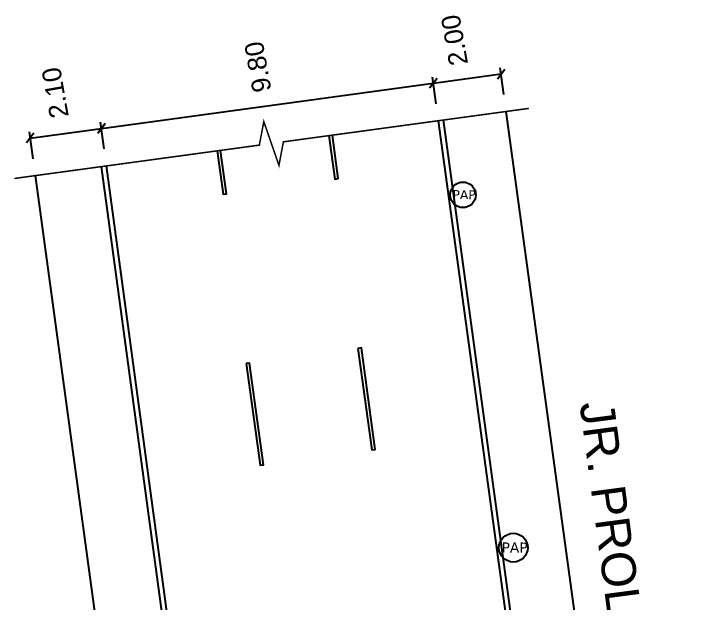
# Model space of a CAD drawing. Header units: millimetres. Extents: x -505 to 8538, y 111 to 6031.
# Drawn here: x 8482.83 to 8502.63, y 5668.92 to 5686.18 of the extents above; entities that cross this region are included whole.
import ezdxf
from ezdxf.enums import TextEntityAlignment as Align

# ---------------------------------------------------------------- set-up
doc = ezdxf.new("R2010")
doc.units = ezdxf.units.MM
doc.linetypes.add('ACAD_ISO02W100', pattern=[15, 12, -3])
for name, color, linetype in [('Cajas de Paso', 252, 'Continuous'), ('COTAS', 5, 'Continuous'), ('ESTRUCTURA_LA VICTORIA', 8, 'Continuous'), ('POSTES', 7, 'Continuous'), ('SEÑAL HORIZOTAL', 10, 'Continuous')]:
    doc.layers.add(name, color=color, linetype=linetype)
doc.layers.add('SEÑALIZACION HORIZONTAL PROPUESTA', color=4, linetype='Continuous', lineweight=5)
doc.layers.add('TEXTO', color=1, linetype='Continuous', lineweight=9)
doc.styles.add('ARIAL', font='arial.ttf')
doc.styles.get("Standard").update_dxf_attribs({"font": 'arial.ttf'})
doc.dimstyles.new('YHONPIERRE', dxfattribs={"dimtxt": 0.55, "dimasz": 0.25, "dimexe": 0.18, "dimexo": 0.5, "dimgap": 0.4, "dimtad": 2, "dimtih": 1, "dimtoh": 1, "dimzin": 0, "dimdsep": 46, "dimtxsty": 'Standard', "dimblk": 'OBLIQUE', "dimcen": 0.09, "dimclrt": 5, "dimadec": 0, "dimazin": 0, "dimtfac": 1, "dimtix": 1, "dimtofl": 0, "dimtmove": 2, "dimatfit": 3, "dimfxl": 1, "dimtfillclr": 5, "dimtolj": 1, "dimtzin": 0, "dimarcsym": 0})

# ---------------------------------------------------------------- blocks, each defined once
blk = doc.blocks.new('PAP')
at = {"layer": 'POSTES', "color": 5}
blk.add_circle((0, 0), 0.25, dxfattribs=at)
at = {"layer": 'POSTES', "color": 5, "insert": (-0.205, 0.091), "char_height": 0.175, "width": 0.73291, "attachment_point": 1}
blk.add_mtext('{\\fVerdana|b0|i0|c0|p34;PAP}', dxfattribs=at)
blk = doc.blocks.new('*U213')
at = {"linetype": 'ACAD_ISO02W100', "ltscale": 0.1, "const_width": 0.0443}
blk.add_lwpolyline([(7.256, 2.266), (0.339, 0.106), (0.325, -0.595), (-0.325, 0.595), (-0.339, -0.106), (-7.242, -2.261)], dxfattribs=at)
blk = doc.blocks.new('_Oblique')
at = {"color": 0, "linetype": 'ByBlock', "lineweight": -2}
blk.add_line((-0.5, -0.5), (0.5, 0.5), dxfattribs=at)
blk = doc.blocks.new('*D245')
at = {"layer": 'COTAS', "color": 0, "lineweight": -2, "transparency": 16777216}
for p, q in [((8495.191, 5683.54), (8495.085, 5684.32)), ((8485.398, 5682.819), (8495.109, 5684.142)), ((8485.48, 5682.217), (8485.374, 5682.997))]:
    blk.add_line(p, q, dxfattribs=at)
at = {"layer": 'Defpoints', "color": 0, "transparency": 16777216}
for p in [(8495.109, 5684.142), (8495.259, 5683.044), (8485.547, 5681.721)]:
    blk.add_point(p, dxfattribs=at)
at = {"layer": 'COTAS', "color": 0, "lineweight": -2, "transparency": 16777216, "xscale": 0.25, "yscale": 0.25, "zscale": 0.25}
for p, rotation in [((8495.109, 5684.142), 7.756982597401348), ((8485.398, 5682.819), 187.7569825974014)]:
    blk.add_blockref('_Oblique', p, dxfattribs=dict(at, rotation=rotation))
at = {"layer": 'COTAS', "transparency": 16777216, "insert": (8489.978, 5684.617), "char_height": 0.55, "attachment_point": 5, "rotation": 100}
blk.add_mtext('\\A1;9.80', dxfattribs=at)
blk = doc.blocks.new('*D246')
at = {"layer": 'COTAS', "color": 0, "lineweight": -2, "transparency": 16777216}
for p, q in [((8497.175, 5683.81), (8497.069, 5684.59)), ((8495.193, 5683.54), (8495.087, 5684.32)), ((8495.111, 5684.142), (8497.093, 5684.412))]:
    blk.add_line(p, q, dxfattribs=at)
at = {"layer": 'Defpoints', "color": 0, "transparency": 16777216}
for p in [(8497.093, 5684.412), (8497.242, 5683.315), (8495.261, 5683.045)]:
    blk.add_point(p, dxfattribs=at)
at = {"layer": 'COTAS', "color": 0, "lineweight": -2, "transparency": 16777216, "xscale": 0.25, "yscale": 0.25, "zscale": 0.25}
for p, rotation in [((8497.093, 5684.412), 7.756982597366756), ((8495.111, 5684.142), 187.7569825973667)]:
    blk.add_blockref('_Oblique', p, dxfattribs=dict(at, rotation=rotation))
at = {"layer": 'COTAS', "transparency": 16777216, "insert": (8495.731, 5685.4), "char_height": 0.55, "attachment_point": 5, "rotation": 100}
blk.add_mtext('\\A1;2.00', dxfattribs=at)
blk = doc.blocks.new('*D247')
at = {"layer": 'COTAS', "color": 0, "lineweight": -2, "transparency": 16777216}
for p, q in [((8485.48, 5682.217), (8485.374, 5682.997)), ((8483.399, 5681.933), (8483.293, 5682.714)), ((8483.317, 5682.535), (8485.398, 5682.819))]:
    blk.add_line(p, q, dxfattribs=at)
at = {"layer": 'Defpoints', "color": 0, "transparency": 16777216}
for p in [(8485.398, 5682.819), (8485.547, 5681.721), (8483.467, 5681.438)]:
    blk.add_point(p, dxfattribs=at)
at = {"layer": 'COTAS', "color": 0, "lineweight": -2, "transparency": 16777216, "xscale": 0.25, "yscale": 0.25, "zscale": 0.25}
for p, rotation in [((8485.398, 5682.819), 7.756982597401411), ((8483.317, 5682.535), 187.7569825974014)]:
    blk.add_blockref('_Oblique', p, dxfattribs=dict(at, rotation=rotation))
at = {"layer": 'COTAS', "transparency": 16777216, "insert": (8484.05, 5683.862), "char_height": 0.55, "attachment_point": 5, "rotation": 100}
blk.add_mtext('\\A1;2.10', dxfattribs=at)

msp = doc.modelspace()

# ---------------------------------------------------------------- linework, layer by layer
at = {"layer": 'Cajas de Paso', "color": 40}
for p, q in [((8499.514, 5651.831), (8495.262, 5683.045)), ((8499.653, 5651.921), (8495.41, 5683.065)), ((8489.714, 5649.916), (8485.399, 5681.701)), ((8489.866, 5649.837), (8485.547, 5681.721))]:
    msp.add_line(p, q, dxfattribs=at)
at = {"layer": 'ESTRUCTURA_LA VICTORIA', "color": 6}
for p, q in [((8501.179, 5654.425), (8497.244, 5683.314)), ((8487.464, 5652.1), (8483.468, 5681.438))]:
    msp.add_line(p, q, dxfattribs=at)
at = {"layer": 'SEÑALIZACION HORIZONTAL PROPUESTA', "lineweight": 25, "ltscale": 5}
for points in [[(8492.057, 5682.608), (8492.23, 5681.337), (8492.329, 5681.35), (8492.156, 5682.621)], [(8488.787, 5682.163), (8488.96, 5680.891), (8489.059, 5680.905), (8488.886, 5682.176)], [(8492.905, 5676.382), (8493.31, 5673.41), (8493.409, 5673.423), (8493.004, 5676.396), (8492.905, 5676.382)], [(8489.635, 5675.937), (8490.04, 5672.964), (8490.139, 5672.978), (8489.734, 5675.95), (8489.635, 5675.937)]]:
    msp.add_lwpolyline(points, dxfattribs=at)

# ---------------------------------------------------------------- block references
at = {"layer": 'POSTES', "rotation": 359.7251484231411}
for p, xscale, yscale, zscale in [((8495.977, 5680.875), 1.498306063379012, 1.498306063379012, 1.498306063379012), ((8497.45, 5670.55), 1.687635478311914, 1.687635478311914, 1.687635478311914)]:
    msp.add_blockref('PAP', p, dxfattribs=dict(at, xscale=xscale, yscale=yscale, zscale=zscale))
at = {"layer": 'SEÑAL HORIZOTAL', "rotation": 350.4165340251853}
msp.add_blockref('*U213', (8490.372, 5682.378), dxfattribs=at)

# ---------------------------------------------------------------- texts
at = {"layer": 'TEXTO', "style": 'ARIAL'}
msp.add_text('JR. PROLONG CANGALLO', height=1, rotation=277.5374, dxfattribs=at).set_placement((8500.235, 5666.074), align=Align.BOTTOM_CENTER)

# ---------------------------------------------------------------- dimensions: what is measured, and where the dimension line sits
at = {"layer": 'COTAS'}
for base, p1, p2, picture, middle in [((8497.093, 5684.412), (8495.261, 5683.045), (8497.242, 5683.315), '*D246', (8495.731, 5685.4)), ((8495.109, 5684.142), (8485.547, 5681.721), (8495.259, 5683.044), '*D245', (8489.978, 5684.617)), ((8485.398, 5682.819), (8483.467, 5681.438), (8485.547, 5681.721), '*D247', (8484.05, 5683.862))]:
    dim = msp.add_linear_dim(base=base, p1=p1, p2=p2, angle=7.757, dimstyle='YHONPIERRE', override={"dimclrt": 256, "dimfxl": 0.5, "dimtfillclr": 4}, dxfattribs=at)
    dim.commit()
    dim.dimension.update_dxf_attribs({"geometry": picture, "text_midpoint": middle, "dimtype": 161, "text_rotation": 100})

doc.saveas('drawing.dxf')
